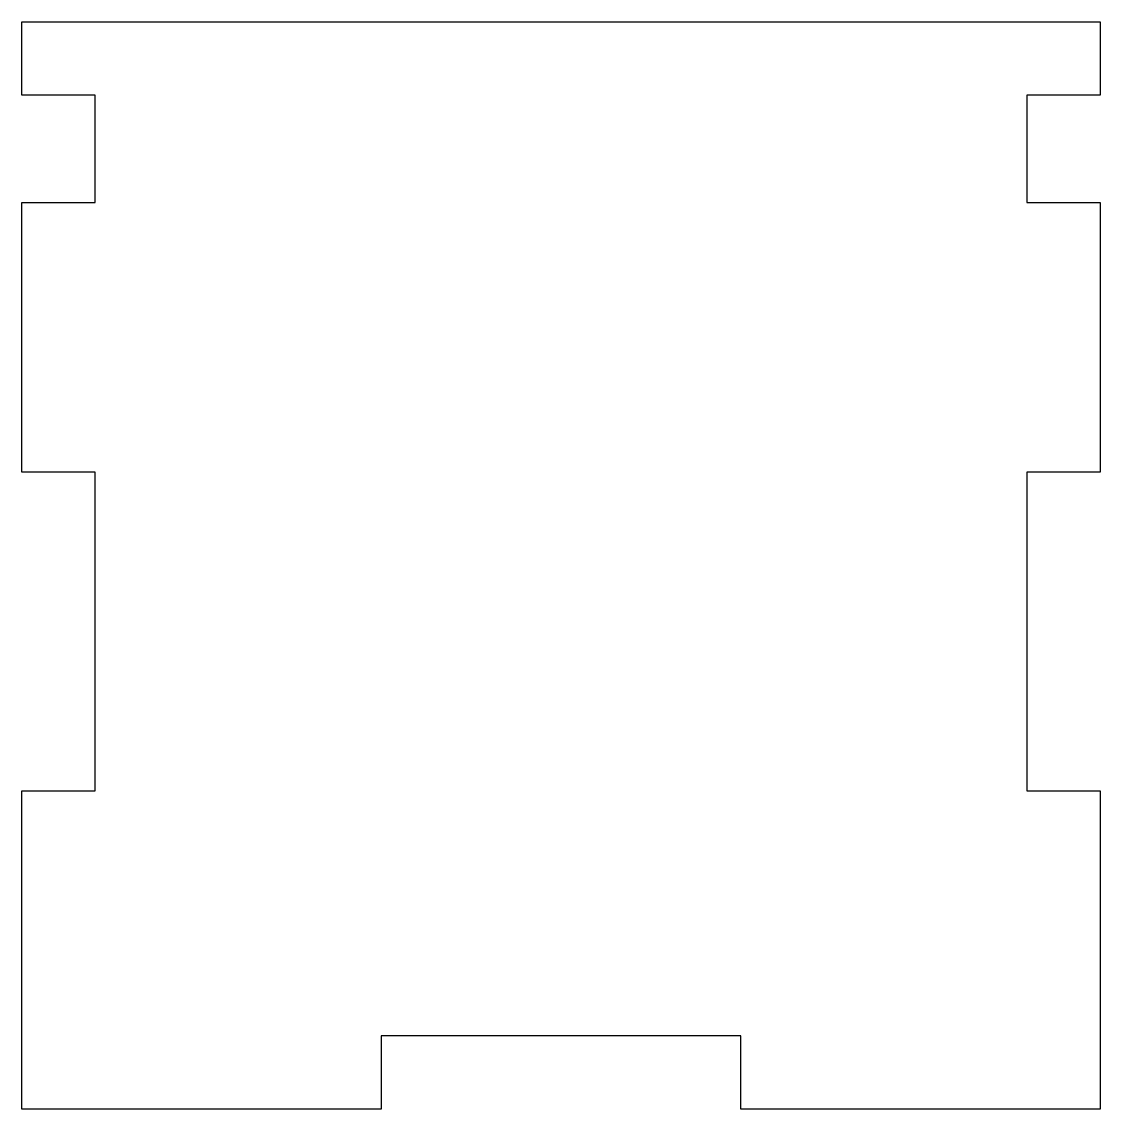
# Model space of a CAD drawing. Header units: millimetres. Extents: x -22 to 22, y -3 to 41.4.
import ezdxf

# ---------------------------------------------------------------- set-up
doc = ezdxf.new("R2010")
doc.units = ezdxf.units.MM
doc.layers.get('0').update_dxf_attribs({"linetype": 'CONTINUOUS'})

msp = doc.modelspace()

# ---------------------------------------------------------------- linework, layer by layer
msp.add_lwpolyline([(-7.333, 0), (-7.333, -3), (-22, -3), (-22, 10), (-19, 10), (-19, 23), (-22, 23), (-22, 34), (-19, 34), (-19, 38.379), (-22, 38.379), (-22, 41.379), (22, 41.379), (22, 38.379), (19, 38.379), (19, 34), (22, 34), (22, 23), (19, 23), (19, 10), (22, 10), (22, -3), (7.333, -3), (7.333, 0)], close=True)

doc.saveas('drawing.dxf')
